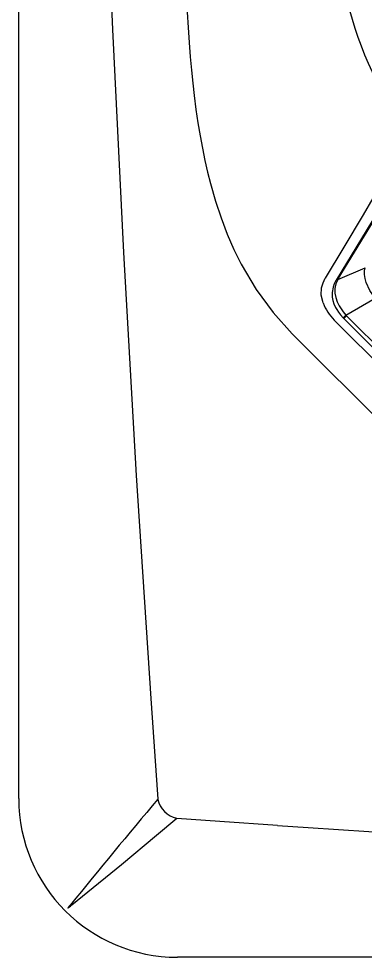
# Model space of a CAD drawing. Extents: x 527 to 611, y 788 to 934.
# Drawn here: x 526.9 to 533.22, y 803.36 to 820.5 of the extents above; entities that cross this region are included whole.
import ezdxf

# ---------------------------------------------------------------- set-up
doc = ezdxf.new("R2010")
doc.units = 0
doc.header["$MEASUREMENT"] = 0
for name, color, linetype in [('1', 4, 'Continuous'), ('BDIM_GREEN', 3, 'Continuous'), ('BDIM_YELLOW', 2, 'Continuous')]:
    doc.layers.add(name, color=color, linetype=linetype)

# ---------------------------------------------------------------- blocks, each defined once
blk = doc.blocks.new('2018 FLAIR')
at = {"layer": '1', "linetype": 'Continuous', "lineweight": 25}
for p, q in [((0, 2.898), (0, 81.522)), ((5.936, 12.968), (5.597, 12.398)), ((11.636, 5.762), (5.762, 11.636)), ((4.993, 11.385), (11.385, 4.993)), ((0.903, 0.898), (0.898, 0.903)), ((0.946, 0.956), (0.956, 0.946)), ((81.522, 0), (2.898, 0))]:
    blk.add_line(p, q, dxfattribs=at)
at = {"layer": '1', "linetype": 'Continuous', "lineweight": 25, "flags": 128}
for points in [[(2.409, 79.692), (2.135, 75.46), (1.894, 71.226), (1.687, 66.989), (1.514, 62.751), (1.374, 58.512), (1.266, 54.271), (1.191, 50.031), (1.148, 45.789), (1.138, 41.547), (1.159, 37.306), (1.232, 31.874), (1.358, 26.443), (1.538, 21.014), (1.71, 16.94), (1.912, 12.867), (2.145, 8.796), (2.409, 4.727)], [(3.074, 17.259), (3.091, 16.975), (3.11, 16.704), (3.131, 16.444), (3.153, 16.197), (3.177, 15.961), (3.202, 15.738), (3.236, 15.479), (3.271, 15.236), (3.311, 15), (3.353, 14.772), (3.399, 14.551), (3.447, 14.337), (3.5, 14.131), (3.592, 13.809), (3.695, 13.501), (3.807, 13.206), (3.93, 12.924), (4.062, 12.656), (4.335, 12.194), (4.645, 11.771), (4.993, 11.385)], [(6.466, 13.86), (6.287, 13.559), (5.936, 12.968)], [(5.531, 12.225), (5.556, 12.314), (5.597, 12.398)], [(5.556, 11.948), (5.525, 12.091), (5.531, 12.225)], [(2.409, 4.727), (2.482, 3.674), (2.538, 2.884)], [(0.956, 0.946), (0.969, 0.958), (1.163, 1.115), (1.876, 1.695), (2.518, 2.227), (2.884, 2.538)], [(2.884, 2.538), (3.675, 2.482), (4.728, 2.409)]]:
    blk.add_lwpolyline(points, dxfattribs=at)
at = {"layer": '1', "linetype": 'Continuous', "lineweight": 25}
for centre, radius, start, end in [((12.699, 19.091), 6.898, 193.6791, 216.4623), ((6.343, 12.243), 0.84, 200.5722, 226.2633), ((2.898, 2.898), 2.898, 180, 270), ((90.427, -71.27), 114.993, 139.84488, 141.0904), ((2.994, 2.994), 0.47, 193.6203, 256.3797), ((41.85, 544.376), 543.237, 266.08163, 269.83213), ((1.455, 0.44), 0.725, 134.5895, 140.2029), ((0.441, 1.453), 0.722, 309.7847, 315.4173)]:
    blk.add_arc(centre, radius, start, end, dxfattribs=at)
at = {"layer": 'BDIM_GREEN', "linetype": 'Continuous', "lineweight": 25}
for p, q in [((7.161, 14.576), (5.829, 12.387)), ((7.127, 14.555), (5.795, 12.366)), ((5.824, 12.377), (6.327, 12.592)), ((5.795, 12.366), (5.789, 12.356)), ((5.829, 12.387), (5.824, 12.377)), ((5.975, 11.728), (6.509, 12.038)), ((5.922, 11.678), (5.937, 11.663)), ((5.937, 11.662), (11.662, 5.937)), ((5.988, 11.714), (11.714, 5.988))]:
    blk.add_line(p, q, dxfattribs=at)
at = {"layer": 'BDIM_GREEN', "linetype": 'Continuous', "lineweight": 25, "flags": 128}
for points in [[(6.509, 12.038), (6.413, 12.178), (6.347, 12.324), (6.327, 12.397), (6.315, 12.467), (6.315, 12.534), (6.327, 12.592)], [(5.789, 12.356), (5.758, 12.295), (5.739, 12.239), (5.722, 12.137), (5.725, 12.054), (5.738, 11.99), (5.755, 11.935), (5.785, 11.866), (5.807, 11.826), (5.836, 11.782), (5.873, 11.733), (5.922, 11.678)], [(5.824, 12.377), (5.789, 12.295), (5.774, 12.212), (5.775, 12.129), (5.79, 12.049), (5.816, 11.971), (5.854, 11.893), (5.887, 11.839), (5.926, 11.785), (5.975, 11.728)], [(5.937, 11.663), (5.929, 11.671), (5.922, 11.678)], [(5.975, 11.728), (5.982, 11.72), (5.988, 11.714)]]:
    blk.add_lwpolyline(points, dxfattribs=at)
at = {"layer": 'BDIM_YELLOW', "linetype": 'Continuous', "lineweight": 25}
blk.add_line((5.988, 11.714), (5.937, 11.662), dxfattribs=at)
for centre, radius, start, end in [((5.824, 12.339), 0.0387, 90.9041, 154.0125), ((5.834, 12.341), 0.0462, 95.6622, 147.106), ((-1.056, 19.012), 10.124, 313.5867, 313.9884)]:
    blk.add_arc(centre, radius, start, end, dxfattribs=at)

msp = doc.modelspace()

# ---------------------------------------------------------------- block references
at = {"layer": '1'}
msp.add_blockref('2018 FLAIR', (526.895, 803.362), dxfattribs=at)

doc.saveas('drawing.dxf')
